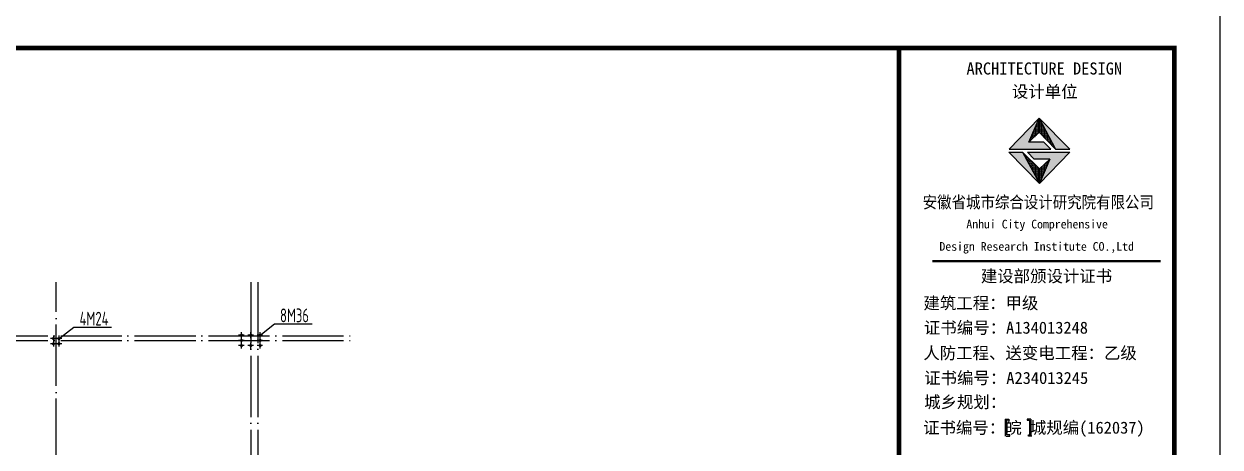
# Model space of a CAD drawing. Extents: x 69728788 to 149766163, y 20718153 to 43663798.
# Drawn here: x 74893390 to 74932569, y 21655234 to 21669096 of the extents above; entities that cross this region are included whole.
import ezdxf

# ---------------------------------------------------------------- set-up
doc = ezdxf.new("R2010")
doc.units = 0
doc.header["$LTSCALE"] = 1000
doc.header["$MEASUREMENT"] = 0
doc.linetypes.add('DOTE', pattern=[2.42, 2, -0.2, 0.02, -0.2])
for name, color, linetype in [('10', 7, 'CONTINUOUS'), ('DOTE', 251, 'DOTE'), ('PUB_TITLE', 4, 'CONTINUOUS'), ('WALL', 4, 'CONTINUOUS'), ('图框', 253, 'CONTINUOUS')]:
    doc.layers.add(name, color=color, linetype=linetype)
doc.styles.add('TSSD_Rein', font='atssdeng.shx', dxfattribs={"width": 0.7, "bigfont": 'atssdchn.shx'})
doc.styles.add('黑体', font='simhei.ttf', dxfattribs={"width": 0.6, "height": 4.3})

msp = doc.modelspace()

# ---------------------------------------------------------------- hatches: boundary and pattern name
at = {"layer": '图框'}
for color, points in [(1, [(74926301.2, 21665218.8), (74926642.7, 21666010.8), (74925658.1, 21664998.9), (74927029, 21664998.9), (74926801.6, 21665218.8)]), (1, [(74927180.6, 21664994.7), (74927644.7, 21664994.7), (74926642.7, 21666010.8)]), (1, [(74926102.1, 21664897), (74925646.9, 21664897), (74926656, 21663872.1)]), (1, [(74926259.1, 21664900.1), (74926482.9, 21664665.2), (74926990, 21664665.2), (74926656, 21663872.1), (74927645.5, 21664900.1)]), (4, [(74925573.7, 21656112.8), (74925650.6, 21656112.8), (74925650.6, 21656151.3), (74925615.1, 21656151.3), (74925532.3, 21656151.3), (74925532.3, 21655592.7), (74925615.1, 21655592.7), (74925650.6, 21655592.7), (74925650.6, 21655631.1), (74925573.7, 21655631.1)]), (4, [(74926331.2, 21655631.1), (74926254.3, 21655631.1), (74926254.3, 21655592.7), (74926289.8, 21655592.7), (74926372.6, 21655592.7), (74926372.6, 21656151.3), (74926289.8, 21656151.3), (74926254.3, 21656151.3), (74926254.3, 21656112.8), (74926331.2, 21656112.8)])]:
    msp.add_hatch(color=color, dxfattribs=at).paths.add_polyline_path(points)
h = msp.add_hatch(dxfattribs=at)
h.set_pattern_fill('DOTS', color=256, scale=450, style=0)
h.set_pattern_definition([(0, (71507598.46, 22957585.58), (14.0625, 28.125), [0, -28.125])])
h.paths.add_polyline_path([(74926656, 21663872.1), (74926656, 21664344.5), (74926102.1, 21664897)])
h.paths.add_polyline_path([(74926990, 21664665.2), (74926656, 21664344.5), (74926656, 21663872.1)])
h.paths.add_polyline_path([(74926642.7, 21666010.8), (74926642.7, 21665545), (74927180.6, 21664994.7)])
h.paths.add_polyline_path([(74926642.7, 21665545), (74926642.7, 21666010.8), (74926301.2, 21665218.8)])

# ---------------------------------------------------------------- linework, layer by layer
at = {"layer": '10'}
for p, q in [((74900516.8, 21658804.1), (74900516.8, 21658994.3)), ((74900516.8, 21658804.1), (74900516.8, 21658994.3)), ((74900516.8, 21658804.1), (74900516.8, 21658994.3)), ((74900516.8, 21658804.1), (74900516.8, 21658994.3)), ((74900821.8, 21658804.1), (74900821.8, 21658994.3)), ((74900821.8, 21658804.1), (74900821.8, 21658994.3)), ((74900821.8, 21658804.1), (74900821.8, 21658994.3)), ((74900821.8, 21658804.1), (74900821.8, 21658994.3)), ((74901126.8, 21658804.1), (74901126.8, 21658994.3)), ((74901126.8, 21658804.1), (74901126.8, 21658994.3)), ((74901126.8, 21658804.1), (74901126.8, 21658994.3)), ((74901126.8, 21658804.1), (74901126.8, 21658994.3)), ((74894356.8, 21658789.2), (74894260.8, 21658789.2)), ((74894356.8, 21658789.2), (74894260.8, 21658789.2)), ((74894356.8, 21658789.2), (74894260.8, 21658789.2)), ((74894356.8, 21658789.2), (74894260.8, 21658789.2)), ((74894356.8, 21658619.2), (74894260.8, 21658619.2)), ((74894356.8, 21658619.2), (74894260.8, 21658619.2)), ((74894356.8, 21658619.2), (74894260.8, 21658619.2)), ((74894356.8, 21658619.2), (74894260.8, 21658619.2)), ((74894356.8, 21658884.3), (74894356.8, 21658694.1)), ((74894356.8, 21658884.3), (74894356.8, 21658694.1)), ((74894356.8, 21658884.3), (74894356.8, 21658694.1)), ((74894356.8, 21658884.3), (74894356.8, 21658694.1)), ((74894452.8, 21658789.2), (74894356.8, 21658789.2)), ((74894356.8, 21658714.3), (74894356.8, 21658524.1)), ((74894356.8, 21658714.3), (74894356.8, 21658524.1)), ((74894356.8, 21658714.3), (74894356.8, 21658524.1)), ((74894356.8, 21658714.3), (74894356.8, 21658524.1)), ((74894452.8, 21658619.2), (74894356.8, 21658619.2)), ((74894536.8, 21658789.2), (74894440.8, 21658789.2)), ((74894536.8, 21658789.2), (74894440.8, 21658789.2)), ((74894536.8, 21658789.2), (74894440.8, 21658789.2)), ((74894536.8, 21658789.2), (74894440.8, 21658789.2)), ((74894536.8, 21658619.2), (74894440.8, 21658619.2)), ((74894536.8, 21658619.2), (74894440.8, 21658619.2)), ((74894536.8, 21658619.2), (74894440.8, 21658619.2)), ((74894536.8, 21658619.2), (74894440.8, 21658619.2)), ((74894536.8, 21658884.3), (74894536.8, 21658694.1)), ((74894536.8, 21658884.3), (74894536.8, 21658694.1)), ((74894536.8, 21658884.3), (74894536.8, 21658694.1)), ((74894536.8, 21658884.3), (74894536.8, 21658694.1)), ((74894632.8, 21658789.2), (74894536.8, 21658789.2)), ((74894536.8, 21658714.3), (74894536.8, 21658524.1)), ((74894536.8, 21658714.3), (74894536.8, 21658524.1)), ((74894536.8, 21658714.3), (74894536.8, 21658524.1)), ((74894536.8, 21658714.3), (74894536.8, 21658524.1)), ((74894632.8, 21658619.2), (74894536.8, 21658619.2)), ((74900516.8, 21658899.2), (74900420.8, 21658899.2)), ((74900516.8, 21658899.2), (74900420.8, 21658899.2)), ((74900516.8, 21658899.2), (74900420.8, 21658899.2)), ((74900516.8, 21658899.2), (74900420.8, 21658899.2)), ((74900516.8, 21658729.2), (74900420.8, 21658729.2)), ((74900516.8, 21658729.2), (74900420.8, 21658729.2)), ((74900516.8, 21658729.2), (74900420.8, 21658729.2)), ((74900516.8, 21658729.2), (74900420.8, 21658729.2)), ((74900599.2, 21658899.2), (74900503.2, 21658899.2)), ((74900599.2, 21658899.2), (74900503.2, 21658899.2)), ((74900599.2, 21658899.2), (74900503.2, 21658899.2)), ((74900599.2, 21658899.2), (74900503.2, 21658899.2)), ((74900599.2, 21658729.2), (74900503.2, 21658729.2)), ((74900599.2, 21658729.2), (74900503.2, 21658729.2)), ((74900599.2, 21658729.2), (74900503.2, 21658729.2)), ((74900599.2, 21658729.2), (74900503.2, 21658729.2)), ((74900516.8, 21658634.1), (74900516.8, 21658824.3)), ((74900516.8, 21658634.1), (74900516.8, 21658824.3)), ((74900516.8, 21658634.1), (74900516.8, 21658824.3)), ((74900516.8, 21658634.1), (74900516.8, 21658824.3)), ((74900516.8, 21658464.1), (74900516.8, 21658654.3)), ((74900516.8, 21658464.1), (74900516.8, 21658654.3)), ((74900516.8, 21658464.1), (74900516.8, 21658654.3)), ((74900516.8, 21658464.1), (74900516.8, 21658654.3)), ((74900821.8, 21658899.2), (74900725.8, 21658899.2)), ((74900821.8, 21658899.2), (74900725.8, 21658899.2)), ((74900821.8, 21658899.2), (74900725.8, 21658899.2)), ((74900821.8, 21658899.2), (74900725.8, 21658899.2)), ((74900904.2, 21658899.2), (74900808.2, 21658899.2)), ((74900904.2, 21658899.2), (74900808.2, 21658899.2)), ((74900904.2, 21658899.2), (74900808.2, 21658899.2)), ((74900904.2, 21658899.2), (74900808.2, 21658899.2)), ((74900821.8, 21658464.1), (74900821.8, 21658654.3)), ((74900821.8, 21658464.1), (74900821.8, 21658654.3)), ((74900821.8, 21658464.1), (74900821.8, 21658654.3)), ((74900821.8, 21658464.1), (74900821.8, 21658654.3)), ((74901126.8, 21658899.2), (74901030.8, 21658899.2)), ((74901126.8, 21658899.2), (74901030.8, 21658899.2)), ((74901126.8, 21658899.2), (74901030.8, 21658899.2)), ((74901126.8, 21658899.2), (74901030.8, 21658899.2)), ((74901126.8, 21658729.2), (74901030.8, 21658729.2)), ((74901126.8, 21658729.2), (74901030.8, 21658729.2)), ((74901126.8, 21658729.2), (74901030.8, 21658729.2)), ((74901126.8, 21658729.2), (74901030.8, 21658729.2)), ((74901209.2, 21658899.2), (74901113.2, 21658899.2)), ((74901209.2, 21658899.2), (74901113.2, 21658899.2)), ((74901209.2, 21658899.2), (74901113.2, 21658899.2)), ((74901209.2, 21658899.2), (74901113.2, 21658899.2)), ((74901209.2, 21658729.2), (74901113.2, 21658729.2)), ((74901209.2, 21658729.2), (74901113.2, 21658729.2)), ((74901209.2, 21658729.2), (74901113.2, 21658729.2)), ((74901209.2, 21658729.2), (74901113.2, 21658729.2)), ((74901126.8, 21658634.1), (74901126.8, 21658824.3)), ((74901126.8, 21658634.1), (74901126.8, 21658824.3)), ((74901126.8, 21658634.1), (74901126.8, 21658824.3)), ((74901126.8, 21658634.1), (74901126.8, 21658824.3)), ((74901126.8, 21658464.1), (74901126.8, 21658654.3)), ((74901126.8, 21658464.1), (74901126.8, 21658654.3)), ((74901126.8, 21658464.1), (74901126.8, 21658654.3)), ((74901126.8, 21658464.1), (74901126.8, 21658654.3)), ((74900516.8, 21658559.2), (74900420.8, 21658559.2)), ((74900516.8, 21658559.2), (74900420.8, 21658559.2)), ((74900516.8, 21658559.2), (74900420.8, 21658559.2)), ((74900516.8, 21658559.2), (74900420.8, 21658559.2)), ((74900599.2, 21658559.2), (74900503.2, 21658559.2)), ((74900599.2, 21658559.2), (74900503.2, 21658559.2)), ((74900599.2, 21658559.2), (74900503.2, 21658559.2)), ((74900599.2, 21658559.2), (74900503.2, 21658559.2)), ((74900821.8, 21658559.2), (74900725.8, 21658559.2)), ((74900821.8, 21658559.2), (74900725.8, 21658559.2)), ((74900821.8, 21658559.2), (74900725.8, 21658559.2)), ((74900821.8, 21658559.2), (74900725.8, 21658559.2)), ((74900904.2, 21658559.2), (74900808.2, 21658559.2)), ((74900904.2, 21658559.2), (74900808.2, 21658559.2)), ((74900904.2, 21658559.2), (74900808.2, 21658559.2)), ((74900904.2, 21658559.2), (74900808.2, 21658559.2)), ((74901126.8, 21658559.2), (74901030.8, 21658559.2)), ((74901126.8, 21658559.2), (74901030.8, 21658559.2)), ((74901126.8, 21658559.2), (74901030.8, 21658559.2)), ((74901126.8, 21658559.2), (74901030.8, 21658559.2)), ((74901209.2, 21658559.2), (74901113.2, 21658559.2)), ((74901209.2, 21658559.2), (74901113.2, 21658559.2)), ((74901209.2, 21658559.2), (74901113.2, 21658559.2)), ((74901209.2, 21658559.2), (74901113.2, 21658559.2))]:
    msp.add_line(p, q, dxfattribs=at)
at = {"layer": '10', "const_width": 51.2}
for points in [[(74894356.8, 21658763.6, -1), (74894356.8, 21658814.8, -1), (74894356.8, 21658763.6)], [(74894356.8, 21658763.6, -1), (74894356.8, 21658814.8, -1), (74894356.8, 21658763.6)], [(74894356.8, 21658763.6, -1), (74894356.8, 21658814.8, -1), (74894356.8, 21658763.6)], [(74894356.8, 21658763.6, -1), (74894356.8, 21658814.8, -1), (74894356.8, 21658763.6)], [(74894356.8, 21658593.6, -1), (74894356.8, 21658644.8, -1), (74894356.8, 21658593.6)], [(74894356.8, 21658593.6, -1), (74894356.8, 21658644.8, -1), (74894356.8, 21658593.6)], [(74894356.8, 21658593.6, -1), (74894356.8, 21658644.8, -1), (74894356.8, 21658593.6)], [(74894356.8, 21658593.6, -1), (74894356.8, 21658644.8, -1), (74894356.8, 21658593.6)], [(74894536.8, 21658763.6, -1), (74894536.8, 21658814.8, -1), (74894536.8, 21658763.6)], [(74894536.8, 21658763.6, -1), (74894536.8, 21658814.8, -1), (74894536.8, 21658763.6)], [(74894536.8, 21658763.6, -1), (74894536.8, 21658814.8, -1), (74894536.8, 21658763.6)], [(74894536.8, 21658763.6, -1), (74894536.8, 21658814.8, -1), (74894536.8, 21658763.6)], [(74894536.8, 21658593.6, -1), (74894536.8, 21658644.8, -1), (74894536.8, 21658593.6)], [(74894536.8, 21658593.6, -1), (74894536.8, 21658644.8, -1), (74894536.8, 21658593.6)], [(74894536.8, 21658593.6, -1), (74894536.8, 21658644.8, -1), (74894536.8, 21658593.6)], [(74894536.8, 21658593.6, -1), (74894536.8, 21658644.8, -1), (74894536.8, 21658593.6)], [(74900516.8, 21658924.8, 1), (74900516.8, 21658873.6, 1), (74900516.8, 21658924.8)], [(74900516.8, 21658924.8, 1), (74900516.8, 21658873.6, 1), (74900516.8, 21658924.8)], [(74900516.8, 21658924.8, 1), (74900516.8, 21658873.6, 1), (74900516.8, 21658924.8)], [(74900516.8, 21658924.8, 1), (74900516.8, 21658873.6, 1), (74900516.8, 21658924.8)], [(74900516.8, 21658754.8, 1), (74900516.8, 21658703.6, 1), (74900516.8, 21658754.8)], [(74900516.8, 21658754.8, 1), (74900516.8, 21658703.6, 1), (74900516.8, 21658754.8)], [(74900516.8, 21658754.8, 1), (74900516.8, 21658703.6, 1), (74900516.8, 21658754.8)], [(74900516.8, 21658754.8, 1), (74900516.8, 21658703.6, 1), (74900516.8, 21658754.8)], [(74900516.8, 21658584.8, 1), (74900516.8, 21658533.6, 1), (74900516.8, 21658584.8)], [(74900516.8, 21658584.8, 1), (74900516.8, 21658533.6, 1), (74900516.8, 21658584.8)], [(74900516.8, 21658584.8, 1), (74900516.8, 21658533.6, 1), (74900516.8, 21658584.8)], [(74900516.8, 21658584.8, 1), (74900516.8, 21658533.6, 1), (74900516.8, 21658584.8)], [(74900821.8, 21658924.8, 1), (74900821.8, 21658873.6, 1), (74900821.8, 21658924.8)], [(74900821.8, 21658924.8, 1), (74900821.8, 21658873.6, 1), (74900821.8, 21658924.8)], [(74900821.8, 21658924.8, 1), (74900821.8, 21658873.6, 1), (74900821.8, 21658924.8)], [(74900821.8, 21658924.8, 1), (74900821.8, 21658873.6, 1), (74900821.8, 21658924.8)], [(74900821.8, 21658584.8, 1), (74900821.8, 21658533.6, 1), (74900821.8, 21658584.8)], [(74900821.8, 21658584.8, 1), (74900821.8, 21658533.6, 1), (74900821.8, 21658584.8)], [(74900821.8, 21658584.8, 1), (74900821.8, 21658533.6, 1), (74900821.8, 21658584.8)], [(74900821.8, 21658584.8, 1), (74900821.8, 21658533.6, 1), (74900821.8, 21658584.8)], [(74901126.8, 21658924.8, 1), (74901126.8, 21658873.6, 1), (74901126.8, 21658924.8)], [(74901126.8, 21658924.8, 1), (74901126.8, 21658873.6, 1), (74901126.8, 21658924.8)], [(74901126.8, 21658924.8, 1), (74901126.8, 21658873.6, 1), (74901126.8, 21658924.8)], [(74901126.8, 21658924.8, 1), (74901126.8, 21658873.6, 1), (74901126.8, 21658924.8)], [(74901126.8, 21658754.8, 1), (74901126.8, 21658703.6, 1), (74901126.8, 21658754.8)], [(74901126.8, 21658754.8, 1), (74901126.8, 21658703.6, 1), (74901126.8, 21658754.8)], [(74901126.8, 21658754.8, 1), (74901126.8, 21658703.6, 1), (74901126.8, 21658754.8)], [(74901126.8, 21658754.8, 1), (74901126.8, 21658703.6, 1), (74901126.8, 21658754.8)], [(74901126.8, 21658584.8, 1), (74901126.8, 21658533.6, 1), (74901126.8, 21658584.8)], [(74901126.8, 21658584.8, 1), (74901126.8, 21658533.6, 1), (74901126.8, 21658584.8)], [(74901126.8, 21658584.8, 1), (74901126.8, 21658533.6, 1), (74901126.8, 21658584.8)], [(74901126.8, 21658584.8, 1), (74901126.8, 21658533.6, 1), (74901126.8, 21658584.8)]]:
    msp.add_lwpolyline(points, format="xyb", close=True, dxfattribs=at)
at = {"layer": 'DOTE', "color": 25, "linetype": 'DOTE'}
for p, q in [((74894446.8, 21628205.9), (74894446.8, 21660638.7)), ((74900821.8, 21660638.7), (74900821.8, 21628205.9)), ((74901046.8, 21660638.7), (74901046.8, 21628205.9)), ((74858297.1, 21658879.2), (74904107.6, 21658879.2)), ((74858297.1, 21658729.2), (74904107.6, 21658729.2))]:
    msp.add_line(p, q, dxfattribs=at)
at = {"layer": 'PUB_TITLE'}
msp.add_lwpolyline([(74843468.9, 21606808.9), (74932568.9, 21606808.9), (74932568.9, 21669808.9), (74843468.9, 21669808.9)], close=True, dxfattribs=at)
at = {"layer": 'PUB_TITLE', "const_width": 150}
msp.add_lwpolyline([(74847218.9, 21608308.9), (74931068.9, 21608308.9), (74931068.9, 21668308.9), (74847218.9, 21668308.9)], close=True, dxfattribs=at)
at = {"layer": 'WALL'}
for points in [[(74894549, 21658789.2), (74895022.1, 21659164.3), (74896254.4, 21659164.3)], [(74901121.5, 21658895), (74901594.6, 21659270.1), (74902826.9, 21659270.1)]]:
    msp.add_lwpolyline(points, dxfattribs=at)
at = {"layer": '图框'}
for p, q in [((74926301.2, 21665218.8), (74926642.7, 21666010.8)), ((74926642.7, 21666010.8), (74927180.6, 21664994.7)), ((74926656, 21663872.1), (74925646.9, 21664897)), ((74925646.9, 21664897), (74926102.1, 21664897)), ((74926656, 21663872.1), (74925646.9, 21664897)), ((74925646.9, 21664897), (74926102.1, 21664897)), ((74925646.9, 21664897), (74926102.1, 21664897)), ((74926656, 21664344.5), (74926102.1, 21664897)), ((74926259.1, 21664900.1), (74927645.5, 21664900.1)), ((74926482.9, 21664665.2), (74926259.1, 21664900.1)), ((74927645.5, 21664900.1), (74926656, 21663872.1)), ((74926990, 21664665.2), (74926482.9, 21664665.2)), ((74926656, 21664344.5), (74926990, 21664665.2)), ((74926990, 21664665.2), (74926656, 21663872.1)), ((74926656, 21663872.1), (74926656, 21664344.5)), ((74926656, 21663872.1), (74926656, 21664344.5)), ((74926656, 21663872.1), (74926656, 21664344.5))]:
    msp.add_line(p, q, dxfattribs=at)
at = {"layer": '图框', "color": 1}
for p, q in [((74926656, 21663872.1), (74925646.9, 21664897)), ((74926102.1, 21664897), (74926656, 21663872.1))]:
    msp.add_line(p, q, dxfattribs=at)
at = {"layer": '图框', "color": 4}
for p, q in [((74925532.3, 21656151.3), (74925615.1, 21656151.3)), ((74925532.3, 21656151.3), (74925532.3, 21655592.7)), ((74925650.6, 21656112.8), (74925573.7, 21656112.8)), ((74925573.7, 21656112.8), (74925573.7, 21655631.1)), ((74925615.1, 21656151.3), (74925650.6, 21656151.3)), ((74925650.6, 21656151.3), (74925650.6, 21656112.8)), ((74926289.8, 21656151.3), (74926254.3, 21656151.3)), ((74926254.3, 21656151.3), (74926254.3, 21656112.8)), ((74926254.3, 21656112.8), (74926331.2, 21656112.8)), ((74926372.6, 21656151.3), (74926289.8, 21656151.3)), ((74926331.2, 21656112.8), (74926331.2, 21655631.1)), ((74926372.6, 21656151.3), (74926372.6, 21655592.7)), ((74925566.7, 21655592.7), (74925649.6, 21655592.7)), ((74925685.1, 21655631.1), (74925608.1, 21655631.1)), ((74925649.6, 21655592.7), (74925685.1, 21655592.7)), ((74925685.1, 21655592.7), (74925685.1, 21655631.1)), ((74926288.7, 21655592.7), (74926288.7, 21655631.1)), ((74926288.7, 21655631.1), (74926365.7, 21655631.1)), ((74926324.2, 21655592.7), (74926288.7, 21655592.7)), ((74926407.1, 21655592.7), (74926324.2, 21655592.7))]:
    msp.add_line(p, q, dxfattribs=at)
for points, const_width in [([(74922055.1, 21668308.9), (74922055.1, 21608308.9)], 147.9), ([(74923148.2, 21661324.9), (74930618.2, 21661324.9)], 74.7)]:
    msp.add_lwpolyline(points, dxfattribs=dict(at, const_width=const_width))
at = {"layer": '图框'}
for points in [[(74926801.6, 21665218.8), (74926301.2, 21665218.8), (74926642.7, 21665545), (74927180.6, 21664994.7), (74927644.7, 21664994.7), (74926642.7, 21666010.8), (74925658.1, 21664998.9), (74927029, 21664998.9), (74926801.6, 21665218.8)], [(74926642.7, 21666010.8), (74926642.7, 21665545)]]:
    msp.add_lwpolyline(points, dxfattribs=at)

# ---------------------------------------------------------------- texts
at = {"layer": 'WALL', "style": 'TSSD_Rein', "width": 0.7}
for s, p in [('8M36', (74901777.6, 21659322.7)), ('4M24', (74895210.6, 21659216.8))]:
    msp.add_text(s, height=450, dxfattribs=at).set_placement(p)
at = {"layer": '图框', "color": 4, "style": '黑体'}
for s, height, p in [('ARCHITECTURE DESIGN', 394.416, (74924262.7, 21667439.3)), ('设计单位', 394.42, (74925749.7, 21666683.9)), ('Anhui City Comprehensive ', 283.86, (74924258.7, 21662396.6)), (' Design Research Institute CO.,Ltd', 283.86, (74923182.7, 21661666.2)), ('建设部颁设计证书', 394.42, (74924731.4, 21660636.9)), (' 建筑工程：甲级', 394.42, (74922584.5, 21659753.1)), ('证书编号：A134013248', 394.416, (74922869.8, 21658949.4)), ('人防工程、送变电工程：乙级', 394.416, (74922849.1, 21658118.8)), ('证书编号：A234013245', 394.416, (74922877, 21657302.6)), ('城乡规划：', 394.42, (74922874.1, 21656514.6)), ('证书编号：皖 城规编(162037)', 394.416, (74922842.5, 21655674.4))]:
    msp.add_text(s, height=height, dxfattribs=at).set_placement(p)
at = {"layer": '图框', "color": 4, "style": '黑体', "width": 0.88}
msp.add_text('安徽省城市综合设计研究院有限公司', height=394.416, dxfattribs=at).set_placement((74922827.5, 21663059.6))

doc.saveas('drawing.dxf')
